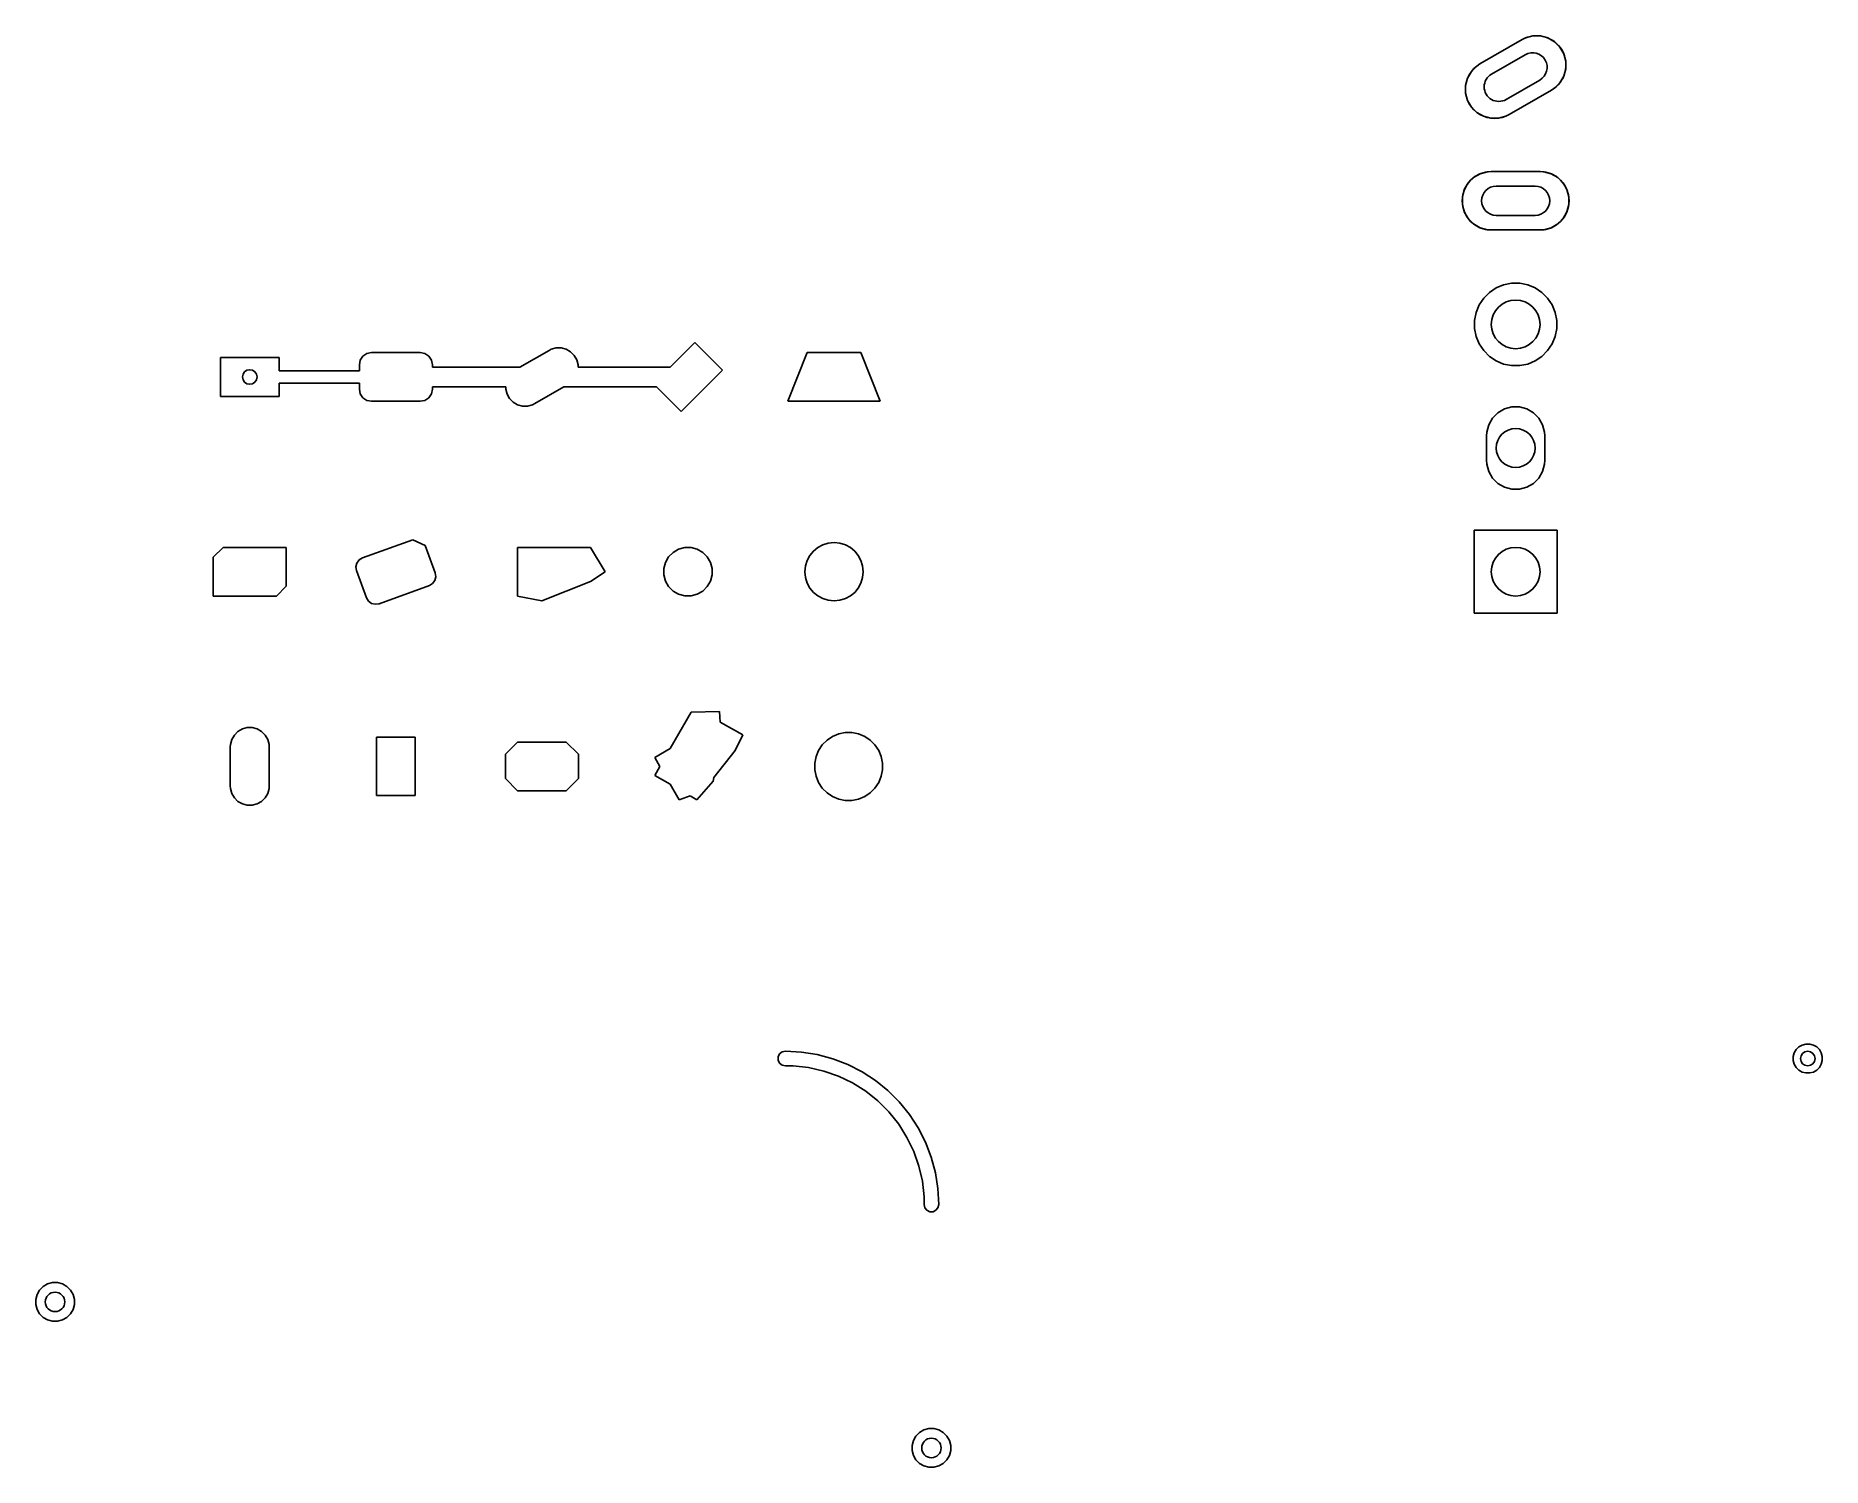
# Model space of a CAD drawing. Header units: millimetres. Extents: x 29.6 to 66.3, y -48.4 to -19.
import ezdxf

# ---------------------------------------------------------------- set-up
doc = ezdxf.new("R2010")
doc.units = ezdxf.units.MM
doc.layers.add('F.Cu', color=13, linetype='CONTINUOUS', true_color=0xc83434)

msp = doc.modelspace()

# ---------------------------------------------------------------- linework, layer by layer
at = {"layer": 'F.Cu', "linetype": 'CONTINUOUS'}
for p, q in [((59.266987, -19.570385), (60.133014, -19.070384)), ((60.133013, -19.070385), (59.266987, -19.570385)), ((60.133014, -19.070384), (60.203404, -19.035672)), ((60.203404, -19.035672), (60.354698, -18.995133)), ((60.354698, -18.995133), (60.511329, -18.995133)), ((60.511329, -18.995133), (60.662624, -19.035672)), ((60.662624, -19.035672), (60.798271, -19.113988)), ((60.19641, -19.380192), (59.50359, -19.780192)), ((60.798271, -19.113988), (60.909025, -19.224743)), ((60.909025, -19.224743), (60.987341, -19.36039)), ((60.987341, -19.36039), (61.027881, -19.511684)), ((59.012659, -19.86039), (59.090975, -19.724743)), ((59.090975, -19.724743), (59.20173, -19.613988)), ((59.20173, -19.613988), (59.266987, -19.570385)), ((61.02788, -19.668316), (60.987341, -19.81961)), ((61.027881, -19.511684), (61.02788, -19.668316)), ((58.97212, -20.011684), (59.012659, -19.86039)), ((58.97212, -20.168316), (58.97212, -20.011684)), ((59.012659, -20.31961), (58.97212, -20.168316)), ((59.80359, -20.299808), (60.49641, -19.899808)), ((60.733013, -20.109615), (59.866987, -20.609615)), ((59.866987, -20.609615), (60.733013, -20.109615)), ((60.79827, -20.066012), (60.733013, -20.109615)), ((60.909025, -19.955257), (60.79827, -20.066012)), ((60.987341, -19.81961), (60.909025, -19.955257)), ((59.090975, -20.455257), (59.012659, -20.31961)), ((59.20173, -20.566012), (59.090975, -20.455257)), ((59.337377, -20.644328), (59.20173, -20.566012)), ((59.488671, -20.684867), (59.337377, -20.644328)), ((59.645303, -20.684867), (59.488671, -20.684867)), ((59.796597, -20.644328), (59.645303, -20.684867)), ((59.866987, -20.609615), (59.796597, -20.644328)), ((58.945672, -22.15039), (59.023988, -22.014743)), ((59.023988, -22.014743), (59.134743, -21.903988)), ((59.134743, -21.903988), (59.27039, -21.825672)), ((59.27039, -21.825672), (59.421684, -21.785133)), ((59.421684, -21.785133), (59.5, -21.78)), ((59.5, -21.78), (60.5, -21.78)), ((60.5, -21.78), (59.5, -21.78)), ((60.5, -21.78), (60.578316, -21.785133)), ((60.578316, -21.785133), (60.72961, -21.825672)), ((60.72961, -21.825672), (60.865257, -21.903988)), ((60.865257, -21.903988), (60.976012, -22.014743)), ((60.976012, -22.014743), (61.054328, -22.15039)), ((58.905133, -22.301684), (58.945672, -22.15039)), ((58.905133, -22.458316), (58.905133, -22.301684)), ((60.4, -22.08), (59.6, -22.08)), ((61.054328, -22.15039), (61.094867, -22.301684)), ((61.094867, -22.301684), (61.094867, -22.458316)), ((58.945672, -22.60961), (58.905133, -22.458316)), ((59.023988, -22.745257), (58.945672, -22.60961)), ((59.134743, -22.856012), (59.023988, -22.745257)), ((59.6, -22.68), (60.4, -22.68)), ((60.976012, -22.745257), (60.865257, -22.856012)), ((61.054328, -22.60961), (60.976012, -22.745257)), ((61.094867, -22.458316), (61.054328, -22.60961)), ((59.27039, -22.934328), (59.134743, -22.856012)), ((59.421684, -22.974867), (59.27039, -22.934328)), ((59.5, -22.98), (59.421684, -22.974867)), ((60.5, -22.98), (59.5, -22.98)), ((59.5, -22.98), (60.5, -22.98)), ((60.578316, -22.974867), (60.5, -22.98)), ((60.72961, -22.934328), (60.578316, -22.974867)), ((60.865257, -22.856012), (60.72961, -22.934328)), ((59.460766, -24.262941), (59.599313, -24.170367)), ((59.599313, -24.170367), (59.753258, -24.106601)), ((59.753258, -24.106601), (59.916685, -24.074093)), ((59.916685, -24.074093), (60.083315, -24.074093)), ((60.083315, -24.074093), (60.246742, -24.106601)), ((60.246742, -24.106601), (60.400687, -24.170367)), ((60.400687, -24.170367), (60.539234, -24.262941)), ((59.186601, -24.673258), (59.250367, -24.519313)), ((59.250367, -24.519313), (59.342941, -24.380766)), ((59.342941, -24.380766), (59.460766, -24.262941)), ((60.539234, -24.262941), (60.657059, -24.380766)), ((60.657059, -24.380766), (60.749633, -24.519313)), ((60.749633, -24.519313), (60.813399, -24.673258)), ((59.154093, -24.836685), (59.186601, -24.673258)), ((59.154093, -25.003315), (59.154093, -24.836685)), ((60.813399, -24.673258), (60.845907, -24.836685)), ((60.845907, -24.836685), (60.845907, -25.003315)), ((42.634314, -25.8), (43.141421, -25.292893)), ((43.141421, -25.292893), (43.707107, -25.858579)), ((59.186601, -25.166742), (59.154093, -25.003315)), ((59.250367, -25.320687), (59.186601, -25.166742)), ((60.813399, -25.166742), (60.749633, -25.320687)), ((60.845907, -25.003315), (60.813399, -25.166742)), ((33.4, -26.4), (33.4, -25.6)), ((33.4, -25.6), (34.6, -25.6)), ((34.6, -25.6), (34.6, -25.875)), ((36.25, -25.75), (36.26903, -25.654329)), ((36.26903, -25.654329), (36.323223, -25.573223)), ((36.323223, -25.573223), (36.404329, -25.51903)), ((36.404329, -25.51903), (36.5, -25.5)), ((36.5, -25.5), (37.5, -25.5)), ((37.5, -25.5), (37.595671, -25.51903)), ((37.595671, -25.51903), (37.676777, -25.573223)), ((37.676777, -25.573223), (37.73097, -25.654329)), ((37.73097, -25.654329), (37.75, -25.75)), ((39.546411, -25.8), (40.14641, -25.45359)), ((40.14641, -25.45359), (40.193336, -25.430448)), ((40.193336, -25.430448), (40.294199, -25.403422)), ((40.294199, -25.403422), (40.398621, -25.403422)), ((40.398621, -25.403422), (40.499483, -25.430448)), ((40.499483, -25.430448), (40.589915, -25.482659)), ((40.589915, -25.482659), (40.663752, -25.556496)), ((40.663752, -25.556496), (40.715962, -25.646926)), ((40.715962, -25.646926), (40.742988, -25.747789)), ((45.05, -26.5), (45.45, -25.5)), ((45.45, -25.5), (46.55, -25.5)), ((46.55, -25.5), (46.95, -26.5)), ((59.342941, -25.459234), (59.250367, -25.320687)), ((59.460766, -25.577059), (59.342941, -25.459234)), ((59.599313, -25.669633), (59.460766, -25.577059)), ((59.753258, -25.733399), (59.599313, -25.669633)), ((60.400687, -25.669633), (60.246742, -25.733399)), ((60.539234, -25.577059), (60.400687, -25.669633)), ((60.657059, -25.459234), (60.539234, -25.577059)), ((60.749633, -25.320687), (60.657059, -25.459234)), ((34.6, -25.875), (36.25, -25.875)), ((36.25, -25.875), (36.25, -25.75)), ((37.75, -25.75), (37.75, -25.8)), ((37.75, -25.8), (39.546411, -25.8)), ((40.742988, -25.747789), (40.742988, -25.8)), ((40.742988, -25.8), (42.634314, -25.8)), ((43.707107, -25.858579), (42.858579, -26.707107)), ((59.916685, -25.765907), (59.753258, -25.733399)), ((60.083315, -25.765907), (59.916685, -25.765907)), ((60.246742, -25.733399), (60.083315, -25.765907)), ((34.6, -26.4), (33.4, -26.4)), ((36.25, -26.125), (34.6, -26.125)), ((34.6, -26.125), (34.6, -26.4)), ((36.25, -26.25), (36.25, -26.125)), ((36.26903, -26.345671), (36.25, -26.25)), ((36.323223, -26.426777), (36.26903, -26.345671)), ((37.73097, -26.345671), (37.676777, -26.426777)), ((37.75, -26.25), (37.73097, -26.345671)), ((39.257012, -26.2), (37.75, -26.2)), ((37.75, -26.2), (37.75, -26.25)), ((39.257012, -26.252211), (39.257012, -26.2)), ((39.284038, -26.353074), (39.257012, -26.252211)), ((39.336248, -26.443504), (39.284038, -26.353074)), ((40.453589, -26.2), (39.85359, -26.54641)), ((42.351472, -26.2), (40.453589, -26.2)), ((42.858579, -26.707107), (42.351472, -26.2)), ((36.404329, -26.48097), (36.323223, -26.426777)), ((36.5, -26.5), (36.404329, -26.48097)), ((37.5, -26.5), (36.5, -26.5)), ((37.595671, -26.48097), (37.5, -26.5)), ((37.676777, -26.426777), (37.595671, -26.48097)), ((39.410085, -26.517341), (39.336248, -26.443504)), ((39.500517, -26.569552), (39.410085, -26.517341)), ((39.601379, -26.596578), (39.500517, -26.569552)), ((39.705801, -26.596578), (39.601379, -26.596578)), ((39.806664, -26.569552), (39.705801, -26.596578)), ((39.85359, -26.54641), (39.806664, -26.569552)), ((46.95, -26.5), (45.05, -26.5)), ((59.523988, -26.844743), (59.634743, -26.733988)), ((59.634743, -26.733988), (59.77039, -26.655672)), ((59.77039, -26.655672), (59.921684, -26.615133)), ((59.921684, -26.615133), (60.078316, -26.615133)), ((60.078316, -26.615133), (60.22961, -26.655672)), ((60.22961, -26.655672), (60.365257, -26.733988)), ((60.365257, -26.733988), (60.476012, -26.844743)), ((59.4, -27.21), (59.405133, -27.131684)), ((59.405133, -27.131684), (59.445672, -26.98039)), ((59.445672, -26.98039), (59.523988, -26.844743)), ((60.476012, -26.844743), (60.554328, -26.98039)), ((60.554328, -26.98039), (60.594867, -27.131684)), ((60.594867, -27.131684), (60.6, -27.21)), ((59.4, -27.71), (59.4, -27.21)), ((60.6, -27.21), (60.6, -27.71)), ((59.405133, -27.788316), (59.4, -27.71)), ((59.445672, -27.93961), (59.405133, -27.788316)), ((60.594867, -27.788316), (60.554328, -27.93961)), ((60.6, -27.71), (60.594867, -27.788316)), ((59.523988, -28.075257), (59.445672, -27.93961)), ((59.634743, -28.186012), (59.523988, -28.075257)), ((59.77039, -28.264328), (59.634743, -28.186012)), ((60.365257, -28.186012), (60.22961, -28.264328)), ((60.476012, -28.075257), (60.365257, -28.186012)), ((60.554328, -27.93961), (60.476012, -28.075257)), ((59.921684, -28.304867), (59.77039, -28.264328)), ((60.078316, -28.304867), (59.921684, -28.304867)), ((60.22961, -28.264328), (60.078316, -28.304867)), ((36.312159, -29.718265), (37.345821, -29.342043)), ((37.345821, -29.342043), (37.602163, -29.461577)), ((59.15, -30.85), (59.15, -29.15)), ((59.15, -29.15), (60.85, -29.15)), ((60.85, -29.15), (60.85, -30.85)), ((33.25, -29.7), (33.45, -29.5)), ((33.25, -30.5), (33.25, -29.7)), ((33.45, -29.5), (34.75, -29.5)), ((34.75, -29.5), (34.75, -30.3)), ((36.245445, -29.758748), (36.312159, -29.718265)), ((37.602163, -29.461577), (37.807376, -30.025393)), ((39.5, -30.5), (39.5, -29.5)), ((39.5, -29.5), (41, -29.5)), ((41, -29.5), (41.3, -30)), ((42.53806, -29.808658), (42.603323, -29.695619)), ((42.603323, -29.695619), (42.695619, -29.603323)), ((42.695619, -29.603323), (42.808658, -29.53806)), ((42.808658, -29.53806), (42.934737, -29.504278)), ((42.934737, -29.504278), (43.065263, -29.504278)), ((43.065263, -29.504278), (43.191342, -29.53806)), ((43.191342, -29.53806), (43.304381, -29.603323)), ((43.304381, -29.603323), (43.396677, -29.695619)), ((43.396677, -29.695619), (43.46194, -29.808658)), ((36.180753, -29.897479), (36.199302, -29.82168)), ((36.192624, -29.974607), (36.180753, -29.897479)), ((36.397837, -30.538423), (36.192624, -29.974607)), ((36.199302, -29.82168), (36.245445, -29.758748)), ((37.807376, -30.025393), (37.819247, -30.102521)), ((41.3, -30), (41, -30.2)), ((42.504278, -29.934737), (42.53806, -29.808658)), ((42.504278, -30.065263), (42.504278, -29.934737)), ((42.53806, -30.191342), (42.504278, -30.065263)), ((43.46194, -29.808658), (43.495722, -29.934737)), ((43.495722, -30.065263), (43.46194, -30.191342)), ((43.495722, -29.934737), (43.495722, -30.065263)), ((34.75, -30.3), (34.55, -30.5)), ((37.687841, -30.281735), (36.654179, -30.657957)), ((37.754555, -30.241252), (37.687841, -30.281735)), ((37.800698, -30.17832), (37.754555, -30.241252)), ((37.819247, -30.102521), (37.800698, -30.17832)), ((41, -30.2), (40, -30.6)), ((42.603323, -30.304381), (42.53806, -30.191342)), ((42.695619, -30.396677), (42.603323, -30.304381)), ((42.808658, -30.46194), (42.695619, -30.396677)), ((43.304381, -30.396677), (43.191342, -30.46194)), ((43.396677, -30.304381), (43.304381, -30.396677)), ((43.46194, -30.191342), (43.396677, -30.304381)), ((34.55, -30.5), (33.25, -30.5)), ((36.43832, -30.605137), (36.397837, -30.538423)), ((36.501252, -30.65128), (36.43832, -30.605137)), ((36.577051, -30.669829), (36.501252, -30.65128)), ((36.654179, -30.657957), (36.577051, -30.669829)), ((40, -30.6), (39.5, -30.5)), ((42.934737, -30.495722), (42.808658, -30.46194)), ((43.065263, -30.495722), (42.934737, -30.495722)), ((43.191342, -30.46194), (43.065263, -30.495722)), ((60.85, -30.85), (59.15, -30.85)), ((42.633974, -33.633973), (43.066987, -32.883975)), ((43.066987, -32.883975), (43.65, -32.874167)), ((43.65, -32.874167), (43.664158, -33.093707)), ((33.630448, -33.446927), (33.682659, -33.356495)), ((33.682659, -33.356495), (33.756495, -33.282659)), ((33.756495, -33.282659), (33.846927, -33.230448)), ((33.846927, -33.230448), (33.94779, -33.203422)), ((33.94779, -33.203422), (34.05221, -33.203422)), ((34.05221, -33.203422), (34.153073, -33.230448)), ((34.153073, -33.230448), (34.243505, -33.282659)), ((34.243505, -33.282659), (34.317341, -33.356495)), ((34.317341, -33.356495), (34.369552, -33.446927)), ((43.664158, -33.093707), (44.125833, -33.35)), ((44.125833, -33.35), (43.966025, -33.673205)), ((45.855925, -33.458893), (45.970022, -33.382655)), ((45.970022, -33.382655), (46.096801, -33.330142)), ((46.096801, -33.330142), (46.231388, -33.303371)), ((46.231388, -33.303371), (46.368612, -33.303371)), ((46.368612, -33.303371), (46.503199, -33.330142)), ((46.503199, -33.330142), (46.629978, -33.382655)), ((46.629978, -33.382655), (46.744075, -33.458893)), ((33.6, -33.6), (33.603422, -33.54779)), ((33.6, -34.4), (33.6, -33.6)), ((33.603422, -33.54779), (33.630448, -33.446927)), ((34.369552, -33.446927), (34.396578, -33.54779)), ((34.396578, -33.54779), (34.4, -33.6)), ((34.4, -33.6), (34.4, -34.4)), ((36.6, -34.6), (36.6, -33.4)), ((36.6, -33.4), (37.4, -33.4)), ((37.4, -33.4), (37.4, -34.6)), ((39.25, -33.75), (39.5, -33.5)), ((39.25, -34.25), (39.25, -33.75)), ((39.5, -33.5), (40.5, -33.5)), ((40.5, -33.5), (40.75, -33.75)), ((40.75, -33.75), (40.75, -34.25)), ((42.316987, -33.816987), (42.633974, -33.633973)), ((43.966025, -33.673205), (43.530105, -34.227188)), ((45.630142, -33.796801), (45.682655, -33.670022)), ((45.682655, -33.670022), (45.758893, -33.555925)), ((45.758893, -33.555925), (45.855925, -33.458893)), ((46.744075, -33.458893), (46.841107, -33.555925)), ((46.841107, -33.555925), (46.917345, -33.670022)), ((46.917345, -33.670022), (46.969858, -33.796801)), ((42.422649, -34), (42.316987, -33.816987)), ((42.316987, -34.183013), (42.422649, -34)), ((45.603371, -33.931388), (45.630142, -33.796801)), ((45.603371, -34.068612), (45.603371, -33.931388)), ((45.630142, -34.203199), (45.603371, -34.068612)), ((46.969858, -33.796801), (46.996629, -33.931388)), ((46.996629, -34.068612), (46.969858, -34.203199)), ((46.996629, -33.931388), (46.996629, -34.068612)), ((33.603422, -34.45221), (33.6, -34.4)), ((33.630448, -34.553073), (33.603422, -34.45221)), ((34.396578, -34.45221), (34.369552, -34.553073)), ((34.4, -34.4), (34.396578, -34.45221)), ((39.5, -34.5), (39.25, -34.25)), ((40.75, -34.25), (40.5, -34.5)), ((42.633974, -34.366025), (42.316987, -34.183013)), ((42.816987, -34.683013), (42.633974, -34.366025)), ((43.519615, -34.3), (43.183013, -34.683013)), ((43.530105, -34.227188), (43.519615, -34.3)), ((45.682655, -34.329978), (45.630142, -34.203199)), ((45.758893, -34.444075), (45.682655, -34.329978)), ((45.855925, -34.541107), (45.758893, -34.444075)), ((46.841107, -34.444075), (46.744075, -34.541107)), ((46.917345, -34.329978), (46.841107, -34.444075)), ((46.969858, -34.203199), (46.917345, -34.329978)), ((33.682659, -34.643505), (33.630448, -34.553073)), ((33.756495, -34.717341), (33.682659, -34.643505)), ((33.846927, -34.769552), (33.756495, -34.717341)), ((33.94779, -34.796578), (33.846927, -34.769552)), ((34.05221, -34.796578), (33.94779, -34.796578)), ((34.153073, -34.769552), (34.05221, -34.796578)), ((34.243505, -34.717341), (34.153073, -34.769552)), ((34.317341, -34.643505), (34.243505, -34.717341)), ((34.369552, -34.553073), (34.317341, -34.643505)), ((37.4, -34.6), (36.6, -34.6)), ((40.5, -34.5), (39.5, -34.5)), ((43.047782, -34.604937), (42.816987, -34.683013)), ((43.183013, -34.683013), (43.047782, -34.604937)), ((45.970022, -34.617345), (45.855925, -34.541107)), ((46.096801, -34.669858), (45.970022, -34.617345)), ((46.231388, -34.696629), (46.096801, -34.669858)), ((46.368612, -34.696629), (46.231388, -34.696629)), ((46.503199, -34.669858), (46.368612, -34.696629)), ((46.629978, -34.617345), (46.503199, -34.669858)), ((46.744075, -34.541107), (46.629978, -34.617345)), ((44.853761, -39.966622), (44.882725, -39.906476)), ((44.853761, -40.033378), (44.853761, -39.966622)), ((44.882725, -39.906476), (44.934917, -39.864855)), ((44.934917, -39.864855), (45, -39.85)), ((45, -39.85), (45.329265, -39.867256)), ((45.329265, -39.867256), (45.654922, -39.918835)), ((45.654922, -39.918835), (45.973403, -40.004172)), ((65.702567, -39.960842), (65.722836, -39.885195)), ((65.702567, -40.039158), (65.702567, -39.960842)), ((65.722836, -39.885195), (65.761994, -39.817372)), ((65.761994, -39.817372), (65.817372, -39.761994)), ((65.817372, -39.761994), (65.885195, -39.722836)), ((65.885195, -39.722836), (65.960842, -39.702567)), ((65.960842, -39.702567), (66.039158, -39.702567)), ((66.039158, -39.702567), (66.114805, -39.722836)), ((66.114805, -39.722836), (66.182628, -39.761994)), ((66.182628, -39.761994), (66.238006, -39.817372)), ((66.238006, -39.817372), (66.277164, -39.885195)), ((66.277164, -39.885195), (66.297433, -39.960842)), ((66.297433, -39.960842), (66.297433, -40.039158)), ((44.882725, -40.093523), (44.853761, -40.033378)), ((44.934917, -40.135145), (44.882725, -40.093523)), ((45, -40.15), (44.934917, -40.135145)), ((45.160053, -40.15), (45, -40.15)), ((45.478145, -40.18584), (45.160053, -40.15)), ((45.790224, -40.25707), (45.478145, -40.18584)), ((46.092366, -40.362794), (45.790224, -40.25707)), ((45.973403, -40.004172), (46.28122, -40.122332)), ((46.380771, -40.501683), (46.092366, -40.362794)), ((46.28122, -40.122332), (46.575, -40.27202)), ((46.575, -40.27202), (46.851523, -40.451597)), ((65.722836, -40.114805), (65.702567, -40.039158)), ((65.761994, -40.182628), (65.722836, -40.114805)), ((65.817372, -40.238006), (65.761994, -40.182628)), ((65.885195, -40.277164), (65.817372, -40.238006)), ((65.960842, -40.297433), (65.885195, -40.277164)), ((66.039158, -40.297433), (65.960842, -40.297433)), ((66.114805, -40.277164), (66.039158, -40.297433)), ((66.182628, -40.238006), (66.114805, -40.277164)), ((66.238006, -40.182628), (66.182628, -40.238006)), ((66.277164, -40.114805), (66.238006, -40.182628)), ((66.297433, -40.039158), (66.277164, -40.114805)), ((46.651812, -40.671989), (46.380771, -40.501683)), ((46.90208, -40.871572), (46.651812, -40.671989)), ((46.851523, -40.451597), (47.107761, -40.659094)), ((47.107761, -40.659094), (47.340906, -40.892239)), ((47.128428, -41.09792), (46.90208, -40.871572)), ((47.340906, -40.892239), (47.548403, -41.148477)), ((47.328011, -41.348188), (47.128428, -41.09792)), ((47.498317, -41.619229), (47.328011, -41.348188)), ((47.548403, -41.148477), (47.72798, -41.425)), ((47.72798, -41.425), (47.877668, -41.71878)), ((47.637206, -41.907634), (47.498317, -41.619229)), ((47.877668, -41.71878), (47.995828, -42.026597)), ((47.74293, -42.209776), (47.637206, -41.907634)), ((47.995828, -42.026597), (48.081165, -42.345078)), ((47.81416, -42.521855), (47.74293, -42.209776)), ((47.85, -42.839947), (47.81416, -42.521855)), ((48.081165, -42.345078), (48.132744, -42.670735)), ((47.85, -43), (47.85, -42.839947)), ((48.132744, -42.670735), (48.15, -43)), ((47.864855, -43.065083), (47.85, -43)), ((47.906477, -43.117275), (47.864855, -43.065083)), ((47.966622, -43.146239), (47.906477, -43.117275)), ((48.033378, -43.146239), (47.966622, -43.146239)), ((48.093524, -43.117275), (48.033378, -43.146239)), ((48.135145, -43.065083), (48.093524, -43.117275)), ((48.15, -43), (48.135145, -43.065083)), ((29.630448, -44.846927), (29.682659, -44.756495)), ((29.682659, -44.756495), (29.756495, -44.682659)), ((29.756495, -44.682659), (29.846927, -44.630448)), ((29.846927, -44.630448), (29.94779, -44.603422)), ((29.94779, -44.603422), (30.05221, -44.603422)), ((30.05221, -44.603422), (30.153073, -44.630448)), ((30.153073, -44.630448), (30.243505, -44.682659)), ((30.243505, -44.682659), (30.317341, -44.756495)), ((30.317341, -44.756495), (30.369552, -44.846927)), ((29.603422, -44.94779), (29.630448, -44.846927)), ((29.603422, -45.05221), (29.603422, -44.94779)), ((29.630448, -45.153073), (29.603422, -45.05221)), ((30.369552, -44.846927), (30.396578, -44.94779)), ((30.396578, -45.05221), (30.369552, -45.153073)), ((30.396578, -44.94779), (30.396578, -45.05221)), ((29.682659, -45.243505), (29.630448, -45.153073)), ((29.756495, -45.317341), (29.682659, -45.243505)), ((29.846927, -45.369552), (29.756495, -45.317341)), ((29.94779, -45.396578), (29.846927, -45.369552)), ((30.05221, -45.396578), (29.94779, -45.396578)), ((30.153073, -45.369552), (30.05221, -45.396578)), ((30.243505, -45.317341), (30.153073, -45.369552)), ((30.317341, -45.243505), (30.243505, -45.317341)), ((30.369552, -45.153073), (30.317341, -45.243505)), ((47.682659, -47.756495), (47.756495, -47.682659)), ((47.756495, -47.682659), (47.846927, -47.630448)), ((47.846927, -47.630448), (47.94779, -47.603422)), ((47.94779, -47.603422), (48.05221, -47.603422)), ((48.05221, -47.603422), (48.153073, -47.630448)), ((48.153073, -47.630448), (48.243505, -47.682659)), ((48.243505, -47.682659), (48.317341, -47.756495)), ((47.603422, -47.94779), (47.630448, -47.846927)), ((47.603422, -48.05221), (47.603422, -47.94779)), ((47.630448, -48.153073), (47.603422, -48.05221)), ((47.630448, -47.846927), (47.682659, -47.756495)), ((48.317341, -47.756495), (48.369552, -47.846927)), ((48.369552, -47.846927), (48.396578, -47.94779)), ((48.396578, -48.05221), (48.369552, -48.153073)), ((48.396578, -47.94779), (48.396578, -48.05221)), ((47.682659, -48.243505), (47.630448, -48.153073)), ((47.756495, -48.317341), (47.682659, -48.243505)), ((47.846927, -48.369552), (47.756495, -48.317341)), ((47.94779, -48.396578), (47.846927, -48.369552)), ((48.05221, -48.396578), (47.94779, -48.396578)), ((48.153073, -48.369552), (48.05221, -48.396578)), ((48.243505, -48.317341), (48.153073, -48.369552)), ((48.317341, -48.243505), (48.243505, -48.317341)), ((48.369552, -48.153073), (48.317341, -48.243505))]:
    msp.add_line(p, q, dxfattribs=at)
at = {"layer": 'F.Cu'}
for centre, radius in [((60, -24.92), 0.5), ((60, -24.92), 0.5), ((34, -26), 0.15), ((34, -26), 0.15), ((60, -27.46), 0.4), ((60, -27.46), 0.4), ((46, -30), 0.6), ((46, -30), 0.599999), ((60, -30), 0.5), ((60, -30), 0.5), ((66, -40), 0.15), ((66, -40), 0.15), ((30, -45), 0.2), ((30, -45), 0.2), ((48, -48), 0.2), ((48, -48), 0.2)]:
    msp.add_circle(centre, radius, dxfattribs=at)
for centre, radius, start, end in [((60.433013, -19.59), 0.6, -60, 120), ((60.34641, -19.64), 0.3, -60, 120), ((59.566987, -20.09), 0.6, 120, 300), ((59.65359, -20.04), 0.3, 120, 300), ((59.5, -22.38), 0.6, 90, 270), ((60.5, -22.38), 0.6, -90, 90), ((59.6, -22.38), 0.3, 90, 270), ((60.4, -22.38), 0.3, -90, 90)]:
    msp.add_arc(centre, radius, start, end, dxfattribs=at)

doc.saveas('drawing.dxf')
